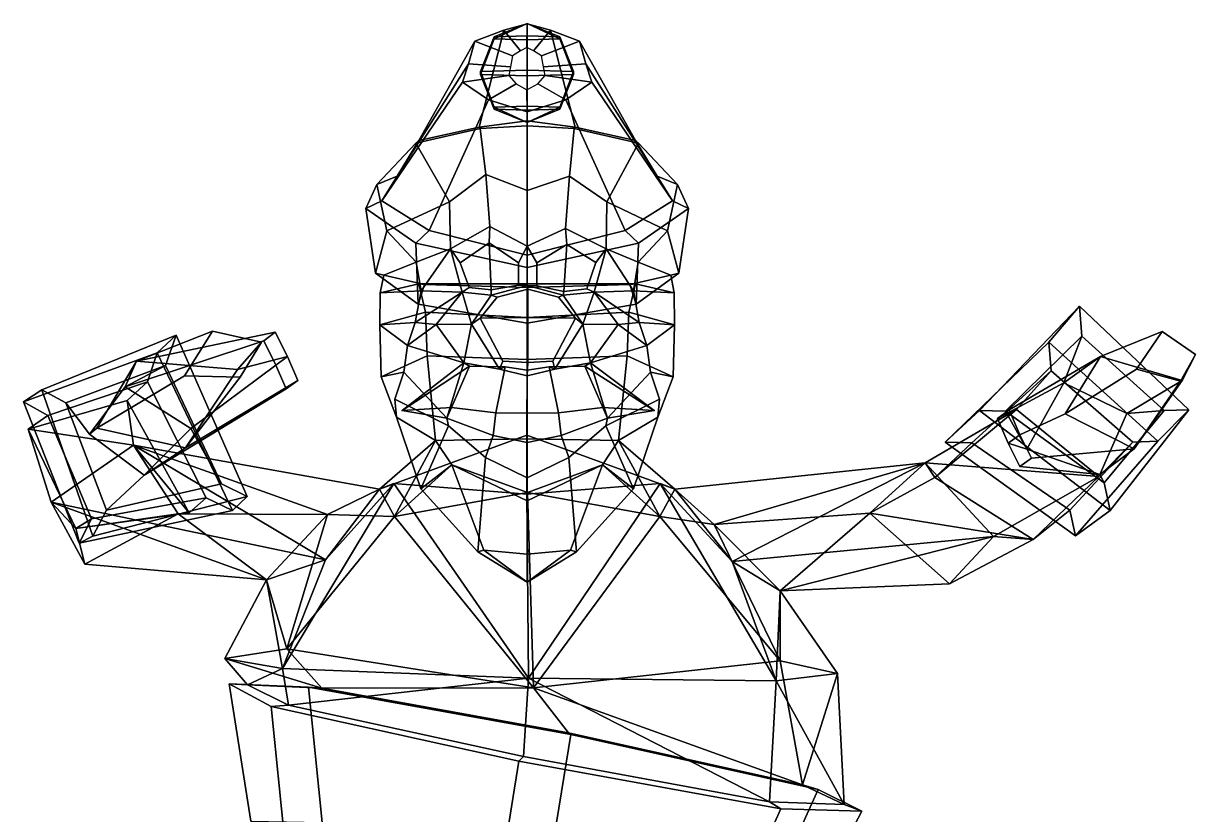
# Model space of a CAD drawing. Extents: x -209 to 274, y -153 to 364.
# Drawn here: x -209.3 to 274.3, y 37.7 to 364.2 of the extents above; entities that cross this region are included whole.
import ezdxf

# ---------------------------------------------------------------- set-up
doc = ezdxf.new("R2010")
doc.units = 0

msp = doc.modelspace()

# ---------------------------------------------------------------- linework, layer by layer
for p in [(-53.080547, 204.361359, 96.495125), (50.926022, 204.361359, 96.495125)]:
    msp.add_point(p)
for points in [[(-1.480983, 324.028534, 91.236755), (-1.508978, 364.054626, 31.565107), (-11.135486, 361.408691, 29.512691), (-21.269245, 321.433197, 84.269371)], [(-1.550823, 359.025208, -24.222599), (-1.550819, 364.18158, -39.463676), (-15.159712, 358.6073, -31.675127)], [(-15.159712, 358.6073, -31.675127), (-1.550819, 364.18158, -39.463676), (-15.159708, 357.771454, -46.580177)], [(-1.550819, 364.18158, -39.463676), (-1.550816, 357.353516, -54.032757), (-15.159708, 357.771454, -46.580177)], [(-1.560808, 354.180878, -29.693254), (-4.25623, 352.919006, -29.629309), (-11.135486, 361.408691, 29.512691), (-1.508978, 364.054626, 31.565107)], [(-1.560808, 354.180878, -29.693254), (-1.508978, 364.054626, 31.565107), (8.117529, 361.40863, 29.512695), (1.134614, 352.919006, -29.629307)], [(-1.550823, 359.025208, -24.222599), (12.058102, 358.6073, -31.675121), (-1.550819, 364.18158, -39.463676)], [(-1.550819, 364.18158, -39.463676), (12.058105, 357.771454, -46.58017), (-1.550816, 357.353516, -54.032757)], [(12.058102, 358.6073, -31.675121), (12.058105, 357.771454, -46.58017), (-1.550819, 364.18158, -39.463676)], [(-1.480983, 324.028534, 91.236755), (18.307278, 321.433197, 84.269371), (8.117529, 361.40863, 29.512695), (-1.508978, 364.054626, 31.565107)], [(-46.129551, 315.919891, 72.529755), (-21.269245, 321.433197, 84.269371), (-11.135486, 361.408691, 29.512691), (-23.065844, 356.874786, 25.995867)], [(-4.25623, 352.919006, -29.629309), (-7.596731, 350.756775, -29.519733), (-23.065844, 356.874786, 25.995867), (-11.135486, 361.408691, 29.512691)], [(-1.550824, 344.904968, -17.23749), (-1.550823, 359.025208, -24.222599), (-15.159712, 358.6073, -31.675127), (-20.796721, 344.313934, -27.776936)], [(-20.796721, 344.313934, -27.776936), (-15.159712, 358.6073, -31.675127), (-15.159708, 357.771454, -46.580177), (-20.796715, 343.131866, -48.855938)], [(-1.550824, 344.904968, -17.23749), (17.695072, 344.313934, -27.776924), (12.058102, 358.6073, -31.675121), (-1.550823, 359.025208, -24.222599)], [(1.134614, 352.919006, -29.629307), (8.117529, 361.40863, 29.512695), (20.047888, 356.874786, 25.995871), (4.475114, 350.756775, -29.51973)], [(43.167591, 315.919861, 72.529755), (20.047888, 356.874786, 25.995871), (8.117529, 361.40863, 29.512695), (18.307278, 321.433197, 84.269371)], [(17.695072, 344.313934, -27.776924), (17.695078, 343.131866, -48.855927), (12.058105, 357.771454, -46.58017), (12.058102, 358.6073, -31.675121)], [(-55.170082, 301.1203, 48.463665), (-46.129551, 315.919891, 72.529755), (-23.065844, 356.874786, 25.995867), (-25.744473, 347.536499, 18.752388)], [(-7.596731, 350.756775, -29.519733), (-8.346747, 346.303314, -29.294018), (-25.744473, 347.536499, 18.752388), (-23.065844, 356.874786, 25.995867)], [(-15.159708, 357.771454, -46.580177), (-1.550816, 357.353516, -54.032757), (-1.550815, 342.540833, -59.395405), (-20.796715, 343.131866, -48.855938)], [(12.058105, 357.771454, -46.58017), (17.695078, 343.131866, -48.855927), (-1.550815, 342.540833, -59.395405), (-1.550816, 357.353516, -54.032757)], [(4.475114, 350.756775, -29.51973), (20.047888, 356.874786, 25.995871), (22.726511, 347.536499, 18.752394), (5.225128, 346.303314, -29.294014)], [(52.208122, 301.12027, 48.463665), (22.726511, 347.536499, 18.752394), (20.047888, 356.874786, 25.995871), (43.167591, 315.919861, 72.529755)], [(-61.440025, 290.915314, 27.621826), (-55.170082, 301.1203, 48.463665), (-25.744473, 347.536499, 18.752388), (-28.196831, 340.003815, 12.90949)], [(-8.346747, 346.303314, -29.294018), (-9.033408, 342.710968, -29.111944), (-28.196831, 340.003815, 12.90949), (-25.744473, 347.536499, 18.752388)], [(-1.550824, 344.904968, -17.23749), (-20.796721, 344.313934, -27.776936), (-15.159712, 329.674347, -30.052633), (-1.550823, 330.092285, -22.600105)], [(-20.796721, 344.313934, -27.776936), (-20.796715, 343.131866, -48.855938), (-15.159709, 328.838531, -44.95768), (-15.159712, 329.674347, -30.052633)], [(-1.550824, 344.904968, -17.23749), (-1.550823, 330.092285, -22.600105), (12.0581, 329.674347, -30.052626), (17.695072, 344.313934, -27.776924)], [(5.225128, 346.303314, -29.294014), (22.726511, 347.536499, 18.752394), (25.178873, 340.003815, 12.909496), (5.911789, 342.710968, -29.11194)], [(17.695072, 344.313934, -27.776924), (12.0581, 329.674347, -30.052626), (12.058103, 328.838501, -44.957676), (17.695078, 343.131866, -48.855927)], [(58.478058, 290.915314, 27.621828), (25.178873, 340.003815, 12.909496), (22.726511, 347.536499, 18.752394), (52.208122, 301.12027, 48.463665)], [(-41.852112, 278.763458, 9.750243), (-61.440025, 290.915314, 27.621826), (-28.196831, 340.003815, 12.90949), (-17.47917, 332.640442, 7.197935)], [(-9.033408, 342.710968, -29.111944), (-6.032464, 339.199371, -28.933941), (-17.47917, 332.640442, 7.197935), (-28.196831, 340.003815, 12.90949)], [(-15.159709, 328.838531, -44.95768), (-20.796715, 343.131866, -48.855938), (-1.550815, 342.540833, -59.395405), (-1.550816, 328.420593, -52.410263)], [(-6.032464, 339.199371, -28.933941), (-1.560812, 336.833618, -28.814051), (-1.508983, 327.67981, 3.350095), (-17.47917, 332.640442, 7.197935)], [(2.910841, 339.199371, -28.933939), (14.461205, 332.640442, 7.197938), (-1.508983, 327.67981, 3.350095), (-1.560812, 336.833618, -28.814051)], [(12.058103, 328.838501, -44.957676), (-1.550816, 328.420593, -52.410263), (-1.550815, 342.540833, -59.395405), (17.695078, 343.131866, -48.855927)], [(5.911789, 342.710968, -29.11194), (25.178873, 340.003815, 12.909496), (14.461205, 332.640442, 7.197938), (2.910841, 339.199371, -28.933939)], [(38.890137, 278.763458, 9.750244), (14.461205, 332.640442, 7.197938), (25.178873, 340.003815, 12.909496), (58.478058, 290.915314, 27.621828)], [(-1.480985, 268.595825, -6.900946), (-41.852112, 278.763458, 9.750243), (-17.47917, 332.640442, 7.197935), (-1.508983, 327.67981, 3.350095)], [(-1.550823, 330.092285, -22.600105), (-15.159712, 329.674347, -30.052633), (-1.550829, 323.264221, -37.169125)], [(-15.159712, 329.674347, -30.052633), (-15.159709, 328.838531, -44.95768), (-1.550829, 323.264221, -37.169125)], [(-1.550823, 330.092285, -22.600105), (-1.550829, 323.264221, -37.169125), (12.0581, 329.674347, -30.052626)], [(12.0581, 329.674347, -30.052626), (-1.550829, 323.264221, -37.169125), (12.058103, 328.838501, -44.957676)], [(-1.480985, 268.595825, -6.900946), (-1.508983, 327.67981, 3.350095), (14.461205, 332.640442, 7.197938), (38.890137, 278.763458, 9.750244)], [(-1.480983, 321.95575, 95.680748), (-1.480983, 324.028534, 91.236755), (-21.269245, 321.433197, 84.269371), (-20.880581, 320.790527, 89.630844)], [(-1.550829, 323.264221, -37.169125), (-15.159709, 328.838531, -44.95768), (-1.550816, 328.420593, -52.410263)], [(-1.550829, 323.264221, -37.169125), (-1.550816, 328.420593, -52.410263), (12.058103, 328.838501, -44.957676)], [(-1.480983, 321.95575, 95.680748), (17.918613, 320.790527, 89.630844), (18.307278, 321.433197, 84.269371), (-1.480983, 324.028534, 91.236755)], [(-20.880581, 320.790527, 89.630844), (-21.269245, 321.433197, 84.269371), (-46.129551, 315.919891, 72.529755), (-47.371902, 314.785736, 77.74115)], [(-18.523756, 301.832581, 100.167076), (-20.880581, 320.790527, 89.630844), (-47.371902, 314.785736, 77.74115), (-33.464493, 290.57312, 92.120445)], [(-1.480985, 295.202393, 106.743889), (-1.480983, 321.95575, 95.680748), (-20.880581, 320.790527, 89.630844), (-18.523756, 301.832581, 100.167076)], [(-1.480985, 295.202393, 106.743889), (15.965511, 301.088654, 100.480972), (17.918613, 320.790527, 89.630844), (-1.480983, 321.95575, 95.680748)], [(15.965511, 301.088654, 100.480972), (31.374563, 290.57312, 92.120453), (44.409943, 314.785706, 77.74115), (17.918613, 320.790527, 89.630844)], [(17.918613, 320.790527, 89.630844), (44.409943, 314.785706, 77.74115), (43.167591, 315.919861, 72.529755), (18.307278, 321.433197, 84.269371)], [(-47.371902, 314.785736, 77.74115), (-46.129551, 315.919891, 72.529755), (-55.170082, 301.1203, 48.463665), (-63.468761, 297.692627, 51.050709)], [(-33.464493, 290.57312, 92.120445), (-47.371902, 314.785736, 77.74115), (-63.468761, 297.692627, 51.050709), (-59.4217, 278.621124, 76.473877)], [(31.374563, 290.57312, 92.120453), (56.459736, 278.621094, 76.473877), (60.506798, 297.692627, 51.050709), (44.409943, 314.785706, 77.74115)], [(44.409943, 314.785706, 77.74115), (60.506798, 297.692627, 51.050709), (52.208122, 301.12027, 48.463665), (43.167591, 315.919861, 72.529755)], [(-63.468761, 297.692627, 51.050709), (-55.170082, 301.1203, 48.463665), (-61.440025, 290.915314, 27.621826), (-67.994453, 287.858368, 27.112005)], [(-18.523756, 301.832581, 100.167076), (-33.464493, 290.57312, 92.120445), (-33.171783, 271.173981, 94.325401), (-16.955067, 280.313232, 105.605255)], [(-1.480985, 295.202393, 106.743889), (-18.523756, 301.832581, 100.167076), (-16.955067, 280.313232, 105.605255), (-1.480986, 272.267914, 108.228951)], [(-1.480985, 295.202393, 106.743889), (-1.480986, 272.267914, 108.228951), (14.396816, 279.518463, 105.66803), (15.965511, 301.088654, 100.480972)], [(15.965511, 301.088654, 100.480972), (14.396816, 279.518463, 105.66803), (31.081848, 271.173981, 94.325401), (31.374563, 290.57312, 92.120453)], [(60.506798, 297.692627, 51.050709), (65.032486, 287.858337, 27.112007), (58.478058, 290.915314, 27.621828), (52.208122, 301.12027, 48.463665)], [(-59.4217, 278.621124, 76.473877), (-63.468761, 297.692627, 51.050709), (-67.994453, 287.858368, 27.112005), (-63.995117, 261.042145, 42.949715)], [(56.459736, 278.621094, 76.473877), (61.03315, 261.042145, 42.949718), (65.032486, 287.858337, 27.112007), (60.506798, 297.692627, 51.050709)], [(-67.994453, 287.858368, 27.112005), (-61.440025, 290.915314, 27.621826), (-41.852112, 278.763458, 9.750243), (-47.380829, 273.473145, 7.848574)], [(-47.256161, 265.652618, 78.194908), (-33.171783, 271.173981, 94.325401), (-33.464493, 290.57312, 92.120445), (-59.4217, 278.621124, 76.473877)], [(44.294189, 265.652618, 78.194916), (56.459736, 278.621094, 76.473877), (31.374563, 290.57312, 92.120453), (31.081848, 271.173981, 94.325401)], [(65.032486, 287.858337, 27.112007), (44.418858, 273.473145, 7.848576), (38.890137, 278.763458, 9.750244), (58.478058, 290.915314, 27.621828)], [(-63.995117, 261.042145, 42.949715), (-67.994453, 287.858368, 27.112005), (-47.380829, 273.473145, 7.848574), (-46.4855, 248.3526, 19.919237)], [(61.03315, 261.042145, 42.949718), (43.523533, 248.3526, 19.919237), (44.418858, 273.473145, 7.848576), (65.032486, 287.858337, 27.112007)], [(-59.4217, 278.621124, 76.473877), (-63.995117, 261.042145, 42.949715), (-60.689575, 260.29483, 41.984482), (-47.256161, 265.652618, 78.194908)], [(-47.380829, 273.473145, 7.848574), (-41.852112, 278.763458, 9.750243), (-1.480985, 268.595825, -6.900946), (-1.480985, 263.494965, -9.689283)], [(-17.213915, 273.693878, 104.469688), (-16.955067, 280.313232, 105.605255), (-33.171783, 271.173981, 94.325401), (-29.151047, 265.325165, 94.654114)], [(-17.213915, 273.693878, 104.469688), (-5.066041, 265.321991, 106.095718), (-1.480986, 272.267914, 108.228951), (-16.955067, 280.313232, 105.605255)], [(14.903687, 272.998749, 104.268639), (14.396816, 279.518463, 105.66803), (-1.480986, 272.267914, 108.228951), (2.557207, 265.441254, 106.276031)], [(44.418858, 273.473145, 7.848576), (-1.480985, 263.494965, -9.689283), (-1.480985, 268.595825, -6.900946), (38.890137, 278.763458, 9.750244)], [(14.903687, 272.998749, 104.268639), (26.823032, 265.444672, 92.15062), (31.081848, 271.173981, 94.325401), (14.396816, 279.518463, 105.66803)], [(56.459736, 278.621094, 76.473877), (44.294189, 265.652618, 78.194916), (57.727612, 260.29483, 41.984482), (61.03315, 261.042145, 42.949718)], [(-46.4855, 248.3526, 19.919237), (-47.380829, 273.473145, 7.848574), (-1.480985, 263.494965, -9.689283), (-1.480987, 240.404053, 1.817285)], [(-45.283409, 253.855225, 78.655991), (-33.171783, 271.173981, 94.325401), (-47.256161, 265.652618, 78.194908)], [(-28.241516, 253.294617, 98.549278), (-33.171783, 271.173981, 94.325401), (-45.283409, 253.855225, 78.655991)], [(-25.404045, 255.135315, 97.547935), (-29.151047, 265.325165, 94.654114), (-33.171783, 271.173981, 94.325401), (-28.241516, 253.294617, 98.549278)], [(-16.314558, 254.200775, 102.64016), (-17.213915, 273.693878, 104.469688), (-29.151047, 265.325165, 94.654114), (-25.404045, 255.135315, 97.547935)], [(-5.066041, 265.321991, 106.095718), (-17.213915, 273.693878, 104.469688), (-16.314558, 254.200775, 102.64016), (-5.066041, 256.204712, 106.939919)], [(-5.066041, 256.204712, 106.939919), (-1.480986, 255.957306, 110.144325), (-1.480986, 272.267914, 108.228951), (-5.066041, 265.321991, 106.095718)], [(43.523533, 248.3526, 19.919237), (-1.480987, 240.404053, 1.817285), (-1.480985, 263.494965, -9.689283), (44.418858, 273.473145, 7.848576)], [(2.557207, 255.936646, 107.318275), (2.557207, 265.441254, 106.276031), (-1.480986, 272.267914, 108.228951), (-1.480986, 255.957306, 110.144325)], [(2.557207, 265.441254, 106.276031), (2.557207, 255.936646, 107.318275), (13.586674, 253.588379, 102.009949), (14.903687, 272.998749, 104.268639)], [(13.586674, 253.588379, 102.009949), (23.148998, 254.584412, 95.723228), (26.823032, 265.444672, 92.15062), (14.903687, 272.998749, 104.268639)], [(23.148998, 254.584412, 95.723228), (26.151583, 253.294617, 98.549278), (31.081848, 271.173981, 94.325401), (26.823032, 265.444672, 92.15062)], [(26.151583, 253.294617, 98.549278), (42.321434, 253.855225, 78.655991), (31.081848, 271.173981, 94.325401)], [(42.321434, 253.855225, 78.655991), (44.294189, 265.652618, 78.194916), (31.081848, 271.173981, 94.325401)], [(-47.256161, 265.652618, 78.194908), (-60.689575, 260.29483, 41.984482), (-62.193985, 253.039124, 42.462151), (-45.283409, 253.855225, 78.655991)], [(44.294189, 265.652618, 78.194916), (42.321434, 253.855225, 78.655991), (59.232014, 253.039124, 42.462151), (57.727612, 260.29483, 41.984482)], [(-63.995117, 261.042145, 42.949715), (-46.4855, 248.3526, 19.919237), (-43.899372, 256.436768, 16.176975), (-60.689575, 260.29483, 41.984482)], [(-62.215767, 239.845154, 44.641083), (-62.193985, 253.039124, 42.462151), (-46.211735, 256.718475, 12.67251), (-43.466957, 245.021423, 11.188781)], [(-62.193985, 253.039124, 42.462151), (-60.689575, 260.29483, 41.984482), (-43.899372, 256.436768, 16.176975), (-46.211735, 256.718475, 12.67251)], [(-46.4855, 248.3526, 19.919237), (-1.480987, 240.404053, 1.817285), (-1.480986, 255.17337, -0.729766), (-43.899372, 256.436768, 16.176975)], [(-46.211735, 256.718475, 12.67251), (-43.899372, 256.436768, 16.176975), (-1.480986, 255.17337, -0.729766), (-1.480986, 256.644318, -2.405132)], [(-43.466957, 245.021423, 11.188781), (-46.211735, 256.718475, 12.67251), (-1.480986, 256.644318, -2.405132), (-1.480986, 242.768127, -0.945824)], [(43.523533, 248.3526, 19.919237), (40.937405, 256.436768, 16.176975), (-1.480986, 255.17337, -0.729766), (-1.480987, 240.404053, 1.817285)], [(43.24976, 256.718506, 12.67251), (-1.480986, 256.644318, -2.405132), (-1.480986, 255.17337, -0.729766), (40.937405, 256.436768, 16.176975)], [(40.504986, 245.021423, 11.188781), (-1.480986, 242.768127, -0.945824), (-1.480986, 256.644318, -2.405132), (43.24976, 256.718506, 12.67251)], [(59.253799, 239.845154, 44.641083), (40.504986, 245.021423, 11.188781), (43.24976, 256.718506, 12.67251), (59.232014, 253.039124, 42.462151)], [(61.03315, 261.042145, 42.949718), (57.727612, 260.29483, 41.984482), (40.937405, 256.436768, 16.176975), (43.523533, 248.3526, 19.919237)], [(59.232014, 253.039124, 42.462151), (43.24976, 256.718506, 12.67251), (40.937405, 256.436768, 16.176975), (57.727612, 260.29483, 41.984482)], [(-45.283409, 253.855225, 78.655991), (-62.193985, 253.039124, 42.462151), (-62.215767, 239.845154, 44.641083), (-47.725178, 240.756104, 78.504814)], [(-47.725178, 240.756104, 78.504814), (-28.241516, 253.294617, 98.549278), (-45.283409, 253.855225, 78.655991)], [(-39.071201, 239.939331, 101.72583), (-28.241516, 253.294617, 98.549278), (-47.725178, 240.756104, 78.504814)], [(-39.071201, 239.939331, 101.72583), (-24.439442, 240.092712, 104.760262), (-28.241516, 253.294617, 98.549278)], [(-16.314558, 254.200775, 102.64016), (-25.404045, 255.135315, 97.547935), (-28.241516, 253.294617, 98.549278), (-16.281666, 252.013733, 104.835991)], [(-24.439442, 240.092712, 104.760262), (-16.281666, 252.013733, 104.835991), (-28.241516, 253.294617, 98.549278)], [(-20.921806, 242.572357, 122.216965), (-13.845478, 251.136719, 121.01963), (-16.281666, 252.013733, 104.835991), (-24.439442, 240.092712, 104.760262)], [(-1.222603, 242.754028, 128.666168), (-1.222603, 254.570953, 124.536148), (-13.845478, 251.136719, 121.01963), (-20.921806, 242.572357, 122.216965)], [(-16.314558, 254.200775, 102.64016), (-16.281666, 252.013733, 104.835991), (-1.480986, 255.957306, 110.144325), (-5.066041, 256.204712, 106.939919)], [(-1.222603, 254.570953, 124.536148), (-1.480986, 255.957306, 110.144325), (-16.281666, 252.013733, 104.835991), (-13.845478, 251.136719, 121.01963)], [(-1.222603, 254.570953, 124.536148), (11.400269, 251.136719, 121.01963), (13.319693, 252.013733, 104.835991), (-1.480986, 255.957306, 110.144325)], [(13.586674, 253.588379, 102.009949), (2.557207, 255.936646, 107.318275), (-1.480986, 255.957306, 110.144325), (13.319693, 252.013733, 104.835991)], [(-1.222603, 242.754028, 128.666168), (18.476597, 242.572357, 122.216965), (11.400269, 251.136719, 121.01963), (-1.222603, 254.570953, 124.536148)], [(18.476597, 242.572357, 122.216965), (21.47747, 240.092712, 104.760262), (13.319693, 252.013733, 104.835991), (11.400269, 251.136719, 121.01963)], [(13.586674, 253.588379, 102.009949), (13.319693, 252.013733, 104.835991), (26.151583, 253.294617, 98.549278), (23.148998, 254.584412, 95.723228)], [(21.47747, 240.092712, 104.760262), (26.151583, 253.294617, 98.549278), (13.319693, 252.013733, 104.835991)], [(36.10923, 239.939331, 101.72583), (26.151583, 253.294617, 98.549278), (21.47747, 240.092712, 104.760262)], [(44.76321, 240.756104, 78.504814), (42.321434, 253.855225, 78.655991), (26.151583, 253.294617, 98.549278)], [(36.10923, 239.939331, 101.72583), (44.76321, 240.756104, 78.504814), (26.151583, 253.294617, 98.549278)], [(42.321434, 253.855225, 78.655991), (44.76321, 240.756104, 78.504814), (59.253799, 239.845154, 44.641083), (59.232014, 253.039124, 42.462151)], [(170.988953, 191.363647, 113.972092), (185.155518, 204.397858, 140.929077), (226.385193, 247.54541, 98.930054), (213.770584, 232.668396, 73.064835)], [(185.155518, 204.397858, 140.929077), (195.916458, 204.174164, 135.766418), (227.395081, 235.13501, 104.430435), (226.385193, 247.54541, 98.930054)], [(271.477966, 204.757751, 98.474503), (258.721771, 191.729431, 70.823868), (213.770584, 232.668396, 73.064835), (226.385193, 247.54541, 98.930054)], [(271.477966, 204.757751, 98.474503), (226.385193, 247.54541, 98.930054), (227.395081, 235.13501, 104.430435), (261.312256, 204.446808, 103.603859)], [(-61.779411, 218.290894, 46.003769), (-62.215767, 239.845154, 44.641083), (-43.466957, 245.021423, 11.188781), (-42.67424, 227.033752, 14.099627)], [(-42.67424, 227.033752, 14.099627), (-43.466957, 245.021423, 11.188781), (-1.480986, 242.768127, -0.945824), (-1.480986, 225.408051, 3.485335)], [(-11.497478, 224.824371, 117.381271), (-20.921806, 242.572357, 122.216965), (-24.439442, 240.092712, 104.760262), (-12.947447, 221.505615, 104.511536)], [(-1.222603, 224.302917, 122.611298), (-1.222603, 242.754028, 128.666168), (-20.921806, 242.572357, 122.216965), (-11.497478, 224.824371, 117.381271)], [(39.712269, 227.033752, 14.099627), (-1.480986, 225.408051, 3.485335), (-1.480986, 242.768127, -0.945824), (40.504986, 245.021423, 11.188781)], [(-1.222603, 224.302917, 122.611298), (9.052271, 224.824371, 117.381271), (18.476597, 242.572357, 122.216965), (-1.222603, 242.754028, 128.666168)], [(9.052271, 224.824371, 117.381271), (9.985475, 221.505615, 104.511536), (21.47747, 240.092712, 104.760262), (18.476597, 242.572357, 122.216965)], [(58.817448, 218.290894, 46.003769), (39.712269, 227.033752, 14.099627), (40.504986, 245.021423, 11.188781), (59.253799, 239.845154, 44.641083)], [(-142.84259, 218.718445, 201.183075), (-131.350967, 237.236511, 201.943954), (-162.634659, 224.848114, 141.622726), (-178.993774, 197.100281, 158.412659)], [(-111.137741, 232.674164, 196.207932), (-120.961037, 221.327332, 143.522812), (-162.634659, 224.848114, 141.622726), (-131.350967, 237.236511, 201.943954)], [(-119.879372, 218.214722, 205.625641), (-111.137741, 232.674164, 196.207932), (-131.350967, 237.236511, 201.943954), (-142.84259, 218.718445, 201.183075)], [(-47.725178, 240.756104, 78.504814), (-62.215767, 239.845154, 44.641083), (-50.791252, 231.232727, 77.948036)], [(-52.396996, 220.302795, 78.12674), (-50.791252, 231.232727, 77.948036), (-62.215767, 239.845154, 44.641083), (-61.779411, 218.290894, 46.003769)], [(-50.791252, 231.232727, 77.948036), (-39.071201, 239.939331, 101.72583), (-47.725178, 240.756104, 78.504814)], [(-27.574581, 224.126007, 98.608398), (-39.071201, 239.939331, 101.72583), (-50.791252, 231.232727, 77.948036)], [(-27.574581, 224.126007, 98.608398), (-24.439442, 240.092712, 104.760262), (-39.071201, 239.939331, 101.72583)], [(-12.947447, 221.505615, 104.511536), (-24.439442, 240.092712, 104.760262), (-27.574581, 224.126007, 98.608398)], [(9.985475, 221.505615, 104.511536), (24.61261, 224.126007, 98.608398), (21.47747, 240.092712, 104.760262)], [(24.61261, 224.126007, 98.608398), (36.10923, 239.939331, 101.72583), (21.47747, 240.092712, 104.760262)], [(24.61261, 224.126007, 98.608398), (47.829285, 231.232727, 77.948036), (36.10923, 239.939331, 101.72583)], [(47.829285, 231.232727, 77.948036), (44.76321, 240.756104, 78.504814), (36.10923, 239.939331, 101.72583)], [(44.76321, 240.756104, 78.504814), (47.829285, 231.232727, 77.948036), (59.253799, 239.845154, 44.641083)], [(49.435028, 220.302795, 78.12674), (58.817448, 218.290894, 46.003769), (59.253799, 239.845154, 44.641083), (47.829285, 231.232727, 77.948036)], [(249.931885, 221.451904, 207.385345), (260.52829, 237.000122, 196.980499), (235.094131, 226.697479, 133.594772), (220.513992, 203.118164, 164.965683)], [(274.287811, 227.485901, 182.990845), (268.748108, 216.782959, 124.183327), (235.094131, 226.697479, 133.594772), (260.52829, 237.000122, 196.980499)], [(268.06134, 216.573944, 202.725586), (274.287811, 227.485901, 182.990845), (260.52829, 237.000122, 196.980499), (249.931885, 221.451904, 207.385345)], [(-201.788651, 213.02124, 125.171608), (-146.330399, 235.48938, 108.321869), (-154.096542, 228.179626, 77.732361), (-209.315201, 207.941589, 93.319382)], [(-201.788651, 213.02124, 125.171608), (-191.873001, 207.548584, 123.955742), (-150.659393, 222.967468, 111.444847), (-146.330399, 235.48938, 108.321869)], [(-105.392235, 236.691956, 131.950348), (-110.143822, 233.215271, 120.426582), (-167.35675, 214.232117, 108.416901), (-162.634659, 224.848114, 141.622726)], [(-105.211098, 223.160156, 122.359604), (-140.282364, 196.951996, 103.408875), (-167.35675, 214.232117, 108.416901), (-110.143822, 233.215271, 120.426582)], [(-100.347565, 226.679352, 133.844879), (-105.392235, 236.691956, 131.950348), (-162.634659, 224.848114, 141.622726), (-120.961037, 221.327332, 143.522812)], [(-123.117302, 163.145142, 82.26683), (-154.096542, 228.179626, 77.732361), (-146.330399, 235.48938, 108.321869), (-116.976463, 168.944916, 114.29673)], [(-116.976463, 168.944916, 114.29673), (-146.330399, 235.48938, 108.321869), (-150.659393, 222.967468, 111.444847), (-127.62133, 174.15744, 115.717201)], [(-119.879372, 218.214722, 205.625641), (-142.460251, 188.98822, 147.361694), (-120.961037, 221.327332, 143.522812), (-111.137741, 232.674164, 196.207932)], [(-100.347565, 226.679352, 133.844879), (-105.211098, 223.160156, 122.359604), (-110.143822, 233.215271, 120.426582), (-105.392235, 236.691956, 131.950348)], [(170.988953, 191.363647, 113.972092), (213.770584, 232.668396, 73.064835), (214.661728, 220.823059, 78.350395), (181.945984, 191.099365, 108.733017)], [(204.678665, 188.44043, 122.141502), (219.926086, 215.799744, 105.985062), (227.395081, 235.13501, 104.430435), (195.916458, 204.174164, 135.766418)], [(258.721771, 191.729431, 70.823868), (248.410233, 191.376465, 76.044968), (214.661728, 220.823059, 78.350395), (213.770584, 232.668396, 73.064835)], [(245.922104, 203.146729, 100.53447), (261.312256, 204.446808, 103.603859), (227.395081, 235.13501, 104.430435), (219.926086, 215.799744, 105.985062)], [(-209.315201, 207.941589, 93.319382), (-154.096542, 228.179626, 77.732361), (-158.15686, 216.19101, 80.703888), (-199.26738, 202.350983, 92.095161)], [(-123.117302, 163.145142, 82.26683), (-133.965942, 168.414307, 83.722015), (-158.15686, 216.19101, 80.703888), (-154.096542, 228.179626, 77.732361)], [(-52.396996, 220.302795, 78.12674), (-34.68259, 201.300049, 104.917747), (-27.574581, 224.126007, 98.608398), (-50.791252, 231.232727, 77.948036)], [(49.435028, 220.302795, 78.12674), (47.829285, 231.232727, 77.948036), (24.61261, 224.126007, 98.608398), (31.720617, 201.300049, 104.917747)], [(268.06134, 216.573944, 202.725586), (249.016891, 188.608429, 142.608917), (268.748108, 216.782959, 124.183327), (274.287811, 227.485901, 182.990845)], [(-182.127518, 194.605164, 119.653488), (-167.35675, 214.232117, 108.416901), (-150.659393, 222.967468, 111.444847), (-191.873001, 207.548584, 123.955742)], [(-178.993774, 197.100281, 158.412659), (-162.634659, 224.848114, 141.622726), (-167.35675, 214.232117, 108.416901), (-182.127518, 194.605164, 119.653488)], [(-140.282364, 196.951996, 103.408875), (-127.62133, 174.15744, 115.717201), (-150.659393, 222.967468, 111.444847), (-167.35675, 214.232117, 108.416901)], [(-100.87616, 213.304688, 124.506996), (-159.514526, 177.751343, 116.325623), (-140.282364, 196.951996, 103.408875), (-105.211098, 223.160156, 122.359604)], [(-96.100349, 216.795502, 136.061005), (-100.347565, 226.679352, 133.844879), (-120.961037, 221.327332, 143.522812), (-142.460251, 188.98822, 147.361694)], [(-96.100349, 216.795502, 136.061005), (-100.87616, 213.304688, 124.506996), (-105.211098, 223.160156, 122.359604), (-100.347565, 226.679352, 133.844879)], [(-55.450871, 201.67926, 50.112881), (-61.779411, 218.290894, 46.003769), (-42.67424, 227.033752, 14.099627), (-39.309376, 192.031281, 31.855993)], [(-25.208391, 222.705383, 112.608627), (-27.574581, 224.126007, 98.608398), (-53.080547, 204.361359, 96.495125)], [(-53.080547, 204.361359, 96.495125), (-27.574581, 224.126007, 98.608398), (-34.68259, 201.300049, 104.917747)], [(-32.685593, 205.656647, 115.00264), (-25.208391, 222.705383, 112.608627), (-53.080547, 204.361359, 96.495125)], [(-39.309376, 192.031281, 31.855993), (-42.67424, 227.033752, 14.099627), (-1.480986, 225.408051, 3.485335), (-1.638626, 192.683167, 8.88728)], [(-10.511021, 222.443115, 112.725739), (-25.208391, 222.705383, 112.608627), (-32.685593, 205.656647, 115.00264), (-14.471973, 203.465332, 123.670204)], [(-25.208391, 222.705383, 112.608627), (-10.511021, 222.443115, 112.725739), (-12.947447, 221.505615, 104.511536), (-27.574581, 224.126007, 98.608398)], [(-1.222603, 224.302917, 122.611298), (-11.497478, 224.824371, 117.381271), (-12.947447, 221.505615, 104.511536), (-1.480986, 218.718262, 110.43103)], [(36.174686, 192.031281, 31.855993), (-1.638626, 192.683167, 8.88728), (-1.480986, 225.408051, 3.485335), (39.712269, 227.033752, 14.099627)], [(-1.222603, 224.302917, 122.611298), (-1.480986, 218.718262, 110.43103), (9.985475, 221.505615, 104.511536), (9.052271, 224.824371, 117.381271)], [(22.24642, 222.705383, 112.608627), (24.61261, 224.126007, 98.608398), (9.985475, 221.505615, 104.511536), (7.54905, 222.443115, 112.725739)], [(7.54905, 222.443115, 112.725739), (11.51, 203.465332, 123.670204), (29.723621, 205.656647, 115.00264), (22.24642, 222.705383, 112.608627)], [(22.24642, 222.705383, 112.608627), (50.926022, 204.361359, 96.495125), (24.61261, 224.126007, 98.608398)], [(29.723621, 205.656647, 115.00264), (50.926022, 204.361359, 96.495125), (22.24642, 222.705383, 112.608627)], [(50.926022, 204.361359, 96.495125), (31.720617, 201.300049, 104.917747), (24.61261, 224.126007, 98.608398)], [(52.488899, 201.67926, 50.112881), (36.174686, 192.031281, 31.855993), (39.712269, 227.033752, 14.099627), (58.817448, 218.290894, 46.003769)], [(197.398422, 204.688965, 173.659546), (235.094131, 226.697479, 133.594772), (219.926086, 215.799744, 105.985062), (192.581329, 201.188934, 162.170105)], [(201.755417, 194.431213, 175.914368), (220.513992, 203.118164, 164.965683), (235.094131, 226.697479, 133.594772), (197.398422, 204.688965, 173.659546)], [(268.748108, 216.782959, 124.183327), (245.922104, 203.146729, 100.53447), (219.926086, 215.799744, 105.985062), (235.094131, 226.697479, 133.594772)], [(-119.879372, 218.214722, 205.625641), (-142.84259, 218.718445, 201.183075), (-178.993774, 197.100281, 158.412659), (-142.460251, 188.98822, 147.361694)], [(-55.450871, 201.67926, 50.112881), (-56.12022, 209.044739, 81.29702), (-52.396996, 220.302795, 78.12674), (-61.779411, 218.290894, 46.003769)], [(-52.396996, 220.302795, 78.12674), (-56.12022, 209.044739, 81.29702), (-33.99942, 198.078308, 95.906563), (-34.68259, 201.300049, 104.917747)], [(-14.471973, 203.465332, 123.670204), (-1.480986, 203.261841, 124.353912), (-1.480986, 221.029053, 115.474304), (-10.511021, 222.443115, 112.725739)], [(-1.480986, 221.029053, 115.474304), (-1.480986, 218.718262, 110.43103), (-12.947447, 221.505615, 104.511536), (-10.511021, 222.443115, 112.725739)], [(11.51, 203.465332, 123.670204), (7.54905, 222.443115, 112.725739), (-1.480986, 221.029053, 115.474304), (-1.480986, 203.261841, 124.353912)], [(-1.480986, 221.029053, 115.474304), (7.54905, 222.443115, 112.725739), (9.985475, 221.505615, 104.511536), (-1.480986, 218.718262, 110.43103)], [(49.435028, 220.302795, 78.12674), (31.720617, 201.300049, 104.917747), (31.037447, 198.078308, 95.906563), (53.158257, 209.044739, 81.29702)], [(52.488899, 201.67926, 50.112881), (58.817448, 218.290894, 46.003769), (49.435028, 220.302795, 78.12674), (53.158257, 209.044739, 81.29702)], [(200.43457, 204.832031, 49.21072), (166.710007, 176.840149, 79.25087), (181.945984, 191.099365, 108.733017), (214.661728, 220.823059, 78.350395)], [(248.410233, 191.376465, 76.044968), (234.339523, 177.122101, 45.989731), (200.43457, 204.832031, 49.21072), (214.661728, 220.823059, 78.350395)], [(268.06134, 216.573944, 202.725586), (249.931885, 221.451904, 207.385345), (220.513992, 203.118164, 164.965683), (249.016891, 188.608429, 142.608917)], [(-186.383377, 149.712799, 98.429672), (-180.656357, 152.547058, 131.997864), (-201.788651, 213.02124, 125.171608), (-209.315201, 207.941589, 93.319382)], [(-199.26738, 202.350983, 92.095161), (-158.15686, 216.19101, 80.703888), (-166.533981, 208.619507, 46.356506), (-207.331589, 196.682556, 57.348545)], [(-180.656357, 152.547058, 131.997864), (-175.084183, 163.287659, 128.912857), (-191.873001, 207.548584, 123.955742), (-201.788651, 213.02124, 125.171608)], [(-166.533981, 208.619507, 46.356506), (-158.15686, 216.19101, 80.703888), (-133.965942, 168.414307, 83.722015), (-140.885284, 162.150879, 48.828598)], [(-96.100349, 216.795502, 136.061005), (-142.460251, 188.98822, 147.361694), (-159.514526, 177.751343, 116.325623), (-100.87616, 213.304688, 124.506996)], [(197.036514, 190.963562, 164.353317), (192.581329, 201.188934, 162.170105), (219.926086, 215.799744, 105.985062), (204.678665, 188.44043, 122.141502)], [(249.016891, 188.608429, 142.608917), (234.767548, 178.021423, 114.408997), (245.922104, 203.146729, 100.53447), (268.748108, 216.782959, 124.183327)], [(-207.331589, 196.682556, 57.348545), (-166.533981, 208.619507, 46.356506), (-163.870316, 190.170105, -3.595903)], [(-140.885284, 162.150879, 48.828598), (-163.870316, 190.170105, -3.595903), (-166.533981, 208.619507, 46.356506)], [(-33.99942, 198.078308, 95.906563), (-56.12022, 209.044739, 81.29702), (-55.450871, 201.67926, 50.112881), (-45.372803, 172.031799, 66.107307)], [(31.037447, 198.078308, 95.906563), (42.410831, 172.031799, 66.107307), (52.488899, 201.67926, 50.112881), (53.158257, 209.044739, 81.29702)], [(-186.383377, 149.712799, 98.429672), (-209.315201, 207.941589, 93.319382), (-199.26738, 202.350983, 92.095161), (-181.211685, 159.650085, 95.571846)], [(-159.514526, 177.751343, 116.325623), (-182.127518, 194.605164, 119.653488), (-191.873001, 207.548584, 123.955742), (-175.084183, 163.287659, 128.912857)], [(-34.68259, 201.300049, 104.917747), (-32.685593, 205.656647, 115.00264), (-53.080547, 204.361359, 96.495125)], [(-14.471973, 203.465332, 123.670204), (-32.685593, 205.656647, 115.00264), (-34.68259, 201.300049, 104.917747), (-15.4736, 194.16629, 113.76458)], [(-1.480986, 203.261841, 124.353912), (-14.471973, 203.465332, 123.670204), (-15.4736, 194.16629, 113.76458), (-1.480986, 191.199493, 119.235947)], [(-1.480986, 203.261841, 124.353912), (-1.480986, 191.199493, 119.235947), (12.511627, 194.16629, 113.76458), (11.51, 203.465332, 123.670204)], [(11.51, 203.465332, 123.670204), (12.511627, 194.16629, 113.76458), (31.720617, 201.300049, 104.917747), (29.723621, 205.656647, 115.00264)], [(31.720617, 201.300049, 104.917747), (50.926022, 204.361359, 96.495125), (29.723621, 205.656647, 115.00264)], [(166.710007, 176.840149, 79.25087), (200.43457, 204.832031, 49.21072), (162.763977, 182.846802, 18.909954)], [(234.339523, 177.122101, 45.989731), (162.763977, 182.846802, 18.909954), (200.43457, 204.832031, 49.21072)], [(224.734024, 152.666199, 106.341064), (239.088135, 163.17511, 135.516006), (185.155518, 204.397858, 140.929077), (170.988953, 191.363647, 113.972092)], [(239.088135, 163.17511, 135.516006), (236.55191, 174.625, 131.227234), (195.916458, 204.174164, 135.766418), (185.155518, 204.397858, 140.929077)], [(201.755417, 194.431213, 175.914368), (197.398422, 204.688965, 173.659546), (192.581329, 201.188934, 162.170105), (197.036514, 190.963562, 164.353317)], [(234.767548, 178.021423, 114.408997), (204.678665, 188.44043, 122.141502), (195.916458, 204.174164, 135.766418), (236.55191, 174.625, 131.227234)], [(206.627762, 184.770233, 177.802963), (249.016891, 188.608429, 142.608917), (220.513992, 203.118164, 164.965683), (201.755417, 194.431213, 175.914368)], [(224.734024, 152.666199, 106.341064), (258.721771, 191.729431, 70.823868), (271.477966, 204.757751, 98.474503), (239.088135, 163.17511, 135.516006)], [(234.767548, 178.021423, 114.408997), (236.55191, 174.625, 131.227234), (261.312256, 204.446808, 103.603859), (245.922104, 203.146729, 100.53447)], [(239.088135, 163.17511, 135.516006), (271.477966, 204.757751, 98.474503), (261.312256, 204.446808, 103.603859), (236.55191, 174.625, 131.227234)], [(-187.717804, 155.787781, 60.170712), (-181.211685, 159.650085, 95.571846), (-199.26738, 202.350983, 92.095161), (-207.331589, 196.682556, 57.348545)], [(-45.372803, 172.031799, 66.107307), (-55.450871, 201.67926, 50.112881), (-39.309376, 192.031281, 31.855993), (-32.536327, 181.968811, 60.032959)], [(-18.655895, 185.014771, 115.812431), (-15.4736, 194.16629, 113.76458), (-34.68259, 201.300049, 104.917747), (-33.99942, 198.078308, 95.906563)], [(15.69392, 185.014771, 115.812431), (31.037447, 198.078308, 95.906563), (31.720617, 201.300049, 104.917747), (12.511627, 194.16629, 113.76458)], [(42.410831, 172.031799, 66.107307), (29.651133, 181.968811, 60.032959), (36.174686, 192.031281, 31.855993), (52.488899, 201.67926, 50.112881)], [(-207.331589, 196.682556, 57.348545), (-163.870316, 190.170105, -3.595903), (-197.853271, 166.627441, -17.124519)], [(-187.717804, 155.787781, 60.170712), (-207.331589, 196.682556, 57.348545), (-197.853271, 166.627441, -17.124519)], [(-142.460251, 188.98822, 147.361694), (-178.993774, 197.100281, 158.412659), (-182.127518, 194.605164, 119.653488), (-159.514526, 177.751343, 116.325623)], [(-159.514526, 177.751343, 116.325623), (-175.084183, 163.287659, 128.912857), (-127.62133, 174.15744, 115.717201), (-140.282364, 196.951996, 103.408875)], [(-1.602524, 194.19397, 5.078217), (-1.624559, 169.934082, -46.094997), (-56.447929, 174.35022, -36.493587), (-62.41869, 171.993164, 2.442905)], [(-1.602524, 194.19397, 5.078217), (-62.41869, 171.993164, 2.442905), (-39.309376, 192.031281, 31.855993), (-1.638626, 192.683167, 8.88728)], [(-21.841021, 146.030273, 97.859222), (-18.655895, 185.014771, 115.812431), (-33.99942, 198.078308, 95.906563), (-45.372803, 172.031799, 66.107307)], [(-1.480986, 176.669312, 122.178642), (-1.480986, 191.199493, 119.235947), (-15.4736, 194.16629, 113.76458), (-18.655895, 185.014771, 115.812431)], [(-1.638626, 192.683167, 8.88728), (36.174686, 192.031281, 31.855993), (59.408466, 171.98584, 0.78191), (-1.602524, 194.19397, 5.078217)], [(-1.602524, 194.19397, 5.078217), (59.408466, 171.98584, 0.78191), (53.369083, 174.35022, -36.493587), (-1.624559, 169.934082, -46.094997)], [(-1.480986, 176.669312, 122.178642), (15.69392, 185.014771, 115.812431), (12.511627, 194.16629, 113.76458), (-1.480986, 191.199493, 119.235947)], [(18.879047, 146.030273, 97.859222), (42.410831, 172.031799, 66.107307), (31.037447, 198.078308, 95.906563), (15.69392, 185.014771, 115.812431)], [(206.627762, 184.770233, 177.802963), (201.755417, 194.431213, 175.914368), (197.036514, 190.963562, 164.353317), (201.805588, 181.262909, 166.273254)], [(-84.704269, 142.749359, -29.051956), (-197.853271, 166.627441, -17.124519), (-163.870316, 190.170105, -3.595903)], [(-83.830978, 161.53949, 48.26268), (-62.41869, 171.993164, 2.442905), (-163.870316, 190.170105, -3.595903)], [(-83.830978, 161.53949, 48.26268), (-163.870316, 190.170105, -3.595903), (-145.462921, 161.804718, 36.994221)], [(-84.704269, 142.749359, -29.051956), (-163.870316, 190.170105, -3.595903), (-62.41869, 171.993164, 2.442905)], [(-140.885284, 162.150879, 48.828598), (-145.462921, 161.804718, 36.994221), (-163.870316, 190.170105, -3.595903)], [(-62.41869, 171.993164, 2.442905), (-56.285347, 160.666718, 59.291286), (-39.309376, 192.031281, 31.855993)], [(-56.285347, 160.666718, 59.291286), (-32.536327, 181.968811, 60.032959), (-39.309376, 192.031281, 31.855993)], [(53.264454, 160.666718, 59.291286), (36.174686, 192.031281, 31.855993), (29.651133, 181.968811, 60.032959)], [(59.408466, 171.98584, 0.78191), (36.174686, 192.031281, 31.855993), (53.264454, 160.666718, 59.291286)], [(166.710007, 176.840149, 79.25087), (207.317764, 151.206787, 71.743698), (222.372879, 163.266785, 102.376801), (181.945984, 191.099365, 108.733017)], [(224.734024, 152.666199, 106.341064), (170.988953, 191.363647, 113.972092), (181.945984, 191.099365, 108.733017), (222.372879, 163.266785, 102.376801)], [(201.805588, 181.262909, 166.273254), (197.036514, 190.963562, 164.353317), (204.678665, 188.44043, 122.141502), (234.767548, 178.021423, 114.408997)], [(206.627762, 184.770233, 177.802963), (201.805588, 181.262909, 166.273254), (234.767548, 178.021423, 114.408997), (249.016891, 188.608429, 142.608917)], [(207.317764, 151.206787, 71.743698), (234.339523, 177.122101, 45.989731), (248.410233, 191.376465, 76.044968), (222.372879, 163.266785, 102.376801)], [(224.734024, 152.666199, 106.341064), (222.372879, 163.266785, 102.376801), (248.410233, 191.376465, 76.044968), (258.721771, 191.729431, 70.823868)], [(-1.480986, 133.513123, 101.101158), (-1.480986, 176.669312, 122.178642), (-18.655895, 185.014771, 115.812431), (-21.841021, 146.030273, 97.859222)], [(-1.480986, 133.513123, 101.101158), (18.879047, 146.030273, 97.859222), (15.69392, 185.014771, 115.812431), (-1.480986, 176.669312, 122.178642)], [(-1.404207, 170.559937, 67.180084), (-32.536327, 181.968811, 60.032959), (-56.285347, 160.666718, 59.291286)], [(-21.841021, 146.030273, 97.859222), (-45.372803, 172.031799, 66.107307), (-32.536327, 181.968811, 60.032959), (-19.422075, 146.722534, 81.952538)], [(-19.422075, 146.722534, 81.952538), (-32.536327, 181.968811, 60.032959), (-1.480986, 167.125092, 56.009388), (-1.480986, 145.088409, 77.656464)], [(-1.480986, 167.125092, 56.009388), (-32.536327, 181.968811, 60.032959), (-1.404207, 170.559937, 67.180084)], [(16.460102, 146.722534, 81.952538), (-1.480986, 145.088409, 77.656464), (-1.480986, 167.125092, 56.009388), (29.651133, 181.968811, 60.032959)], [(-1.480986, 167.125092, 56.009388), (-1.404207, 170.559937, 67.180084), (29.651133, 181.968811, 60.032959)], [(-1.404207, 170.559937, 67.180084), (53.264454, 160.666718, 59.291286), (29.651133, 181.968811, 60.032959)], [(18.879047, 146.030273, 97.859222), (16.460102, 146.722534, 81.952538), (29.651133, 181.968811, 60.032959), (42.410831, 172.031799, 66.107307)], [(75.737328, 157.400269, 47.877686), (162.763977, 182.846802, 18.909954), (59.408466, 171.98584, 0.78191)], [(83.051559, 142.15509, -28.064615), (59.408466, 171.98584, 0.78191), (162.763977, 182.846802, 18.909954)], [(75.737328, 157.400269, 47.877686), (139.860809, 162.102905, 59.599808), (162.763977, 182.846802, 18.909954)], [(83.051559, 142.15509, -28.064615), (162.763977, 182.846802, 18.909954), (190.871521, 152.470673, 10.119864)], [(166.710007, 176.840149, 79.25087), (162.763977, 182.846802, 18.909954), (139.860809, 162.102905, 59.599808)], [(234.339523, 177.122101, 45.989731), (190.871521, 152.470673, 10.119864), (162.763977, 182.846802, 18.909954)], [(-180.656357, 152.547058, 131.997864), (-116.976463, 168.944916, 114.29673), (-127.62133, 174.15744, 115.717201), (-175.084183, 163.287659, 128.912857)], [(-102.375595, 97.888885, -65.95919), (-56.447929, 174.35022, -36.493587), (-0.938833, 93.886856, -101.605347)], [(-102.375595, 97.888885, -65.95919), (-84.704269, 142.749359, -29.051956), (-56.447929, 174.35022, -36.493587)], [(-84.704269, 142.749359, -29.051956), (-62.41869, 171.993164, 2.442905), (-56.447929, 174.35022, -36.493587)], [(-0.938833, 93.886856, -101.605347), (-56.447929, 174.35022, -36.493587), (-1.624559, 169.934082, -46.094997)], [(-0.938833, 93.886856, -101.605347), (-1.624559, 169.934082, -46.094997), (53.369083, 174.35022, -36.493587)], [(101.242508, 92.86232, -68.60128), (-0.938833, 93.886856, -101.605347), (53.369083, 174.35022, -36.493587)], [(83.051559, 142.15509, -28.064615), (53.369083, 174.35022, -36.493587), (59.408466, 171.98584, 0.78191)], [(101.242508, 92.86232, -68.60128), (53.369083, 174.35022, -36.493587), (83.051559, 142.15509, -28.064615)], [(207.317764, 151.206787, 71.743698), (166.710007, 176.840149, 79.25087), (139.860809, 162.102905, 59.599808)], [(207.317764, 151.206787, 71.743698), (190.871521, 152.470673, 10.119864), (234.339523, 177.122101, 45.989731)], [(-83.830978, 161.53949, 48.26268), (-56.285347, 160.666718, 59.291286), (-62.41869, 171.993164, 2.442905)], [(1.169824, 89.923187, 116.774597), (-1.404207, 170.559937, 67.180084), (-56.285347, 160.666718, 59.291286)], [(1.169824, 89.923187, 116.774597), (53.264454, 160.666718, 59.291286), (-1.404207, 170.559937, 67.180084)], [(75.737328, 157.400269, 47.877686), (59.408466, 171.98584, 0.78191), (53.264454, 160.666718, 59.291286)], [(-108.963326, 134.546875, 9.19636), (-197.853271, 166.627441, -17.124519), (-84.704269, 142.749359, -29.051956)], [(-183.929489, 140.940521, 17.001223), (-197.853271, 166.627441, -17.124519), (-108.963326, 134.546875, 9.19636)], [(-187.717804, 155.787781, 60.170712), (-197.853271, 166.627441, -17.124519), (-183.929489, 140.940521, 17.001223)], [(-140.885284, 162.150879, 48.828598), (-133.965942, 168.414307, 83.722015), (-181.211685, 159.650085, 95.571846), (-187.717804, 155.787781, 60.170712)], [(-186.383377, 149.712799, 98.429672), (-123.117302, 163.145142, 82.26683), (-116.976463, 168.944916, 114.29673), (-180.656357, 152.547058, 131.997864)], [(-186.383377, 149.712799, 98.429672), (-181.211685, 159.650085, 95.571846), (-133.965942, 168.414307, 83.722015), (-123.117302, 163.145142, 82.26683)], [(-187.717804, 155.787781, 60.170712), (-145.462921, 161.804718, 36.994221), (-140.885284, 162.150879, 48.828598)], [(-187.717804, 155.787781, 60.170712), (-183.929489, 140.940521, 17.001223), (-145.462921, 161.804718, 36.994221)], [(-183.929489, 140.940521, 17.001223), (-108.963326, 134.546875, 9.19636), (-145.462921, 161.804718, 36.994221)], [(-108.963326, 134.546875, 9.19636), (-83.830978, 161.53949, 48.26268), (-145.462921, 161.804718, 36.994221)], [(-100.674614, 106.084869, 88.178246), (-83.830978, 161.53949, 48.26268), (-108.963326, 134.546875, 9.19636)], [(-100.674614, 106.084869, 88.178246), (-56.285347, 160.666718, 59.291286), (-83.830978, 161.53949, 48.26268)], [(1.169824, 89.923187, 116.774597), (-56.285347, 160.666718, 59.291286), (-100.674614, 106.084869, 88.178246)], [(1.169824, 89.923187, 116.774597), (102.943489, 101.058304, 85.536156), (53.264454, 160.666718, 59.291286)], [(102.943489, 101.058304, 85.536156), (75.737328, 157.400269, 47.877686), (53.264454, 160.666718, 59.291286)], [(102.946297, 129.934052, 12.107562), (139.860809, 162.102905, 59.599808), (75.737328, 157.400269, 47.877686)], [(172.756989, 132.952209, 44.595387), (139.860809, 162.102905, 59.599808), (102.946297, 129.934052, 12.107562)], [(207.317764, 151.206787, 71.743698), (139.860809, 162.102905, 59.599808), (172.756989, 132.952209, 44.595387)], [(102.943489, 101.058304, 85.536156), (102.946297, 129.934052, 12.107562), (75.737328, 157.400269, 47.877686)], [(102.946297, 129.934052, 12.107562), (83.051559, 142.15509, -28.064615), (190.871521, 152.470673, 10.119864)], [(172.756989, 132.952209, 44.595387), (102.946297, 129.934052, 12.107562), (190.871521, 152.470673, 10.119864)], [(207.317764, 151.206787, 71.743698), (172.756989, 132.952209, 44.595387), (190.871521, 152.470673, 10.119864)], [(-1.480986, 133.513123, 101.101158), (-21.841021, 146.030273, 97.859222), (-19.422075, 146.722534, 81.952538)], [(-1.480986, 133.513123, 101.101158), (-19.422075, 146.722534, 81.952538), (-1.480986, 145.088409, 77.656464)], [(-1.480986, 133.513123, 101.101158), (-1.480986, 145.088409, 77.656464), (16.460102, 146.722534, 81.952538)], [(-1.480986, 133.513123, 101.101158), (16.460102, 146.722534, 81.952538), (18.879047, 146.030273, 97.859222)], [(-102.375595, 97.888885, -65.95919), (-108.963326, 134.546875, 9.19636), (-84.704269, 142.749359, -29.051956)], [(101.242508, 92.86232, -68.60128), (83.051559, 142.15509, -28.064615), (102.946297, 129.934052, 12.107562)], [(-100.674614, 106.084869, 88.178246), (-108.963326, 134.546875, 9.19636), (-126.161964, 102.13504, 2.820357)], [(-126.161964, 102.13504, 2.820357), (-108.963326, 134.546875, 9.19636), (-102.375595, 97.888885, -65.95919)], [(126.539879, 95.896759, -0.458635), (101.242508, 92.86232, -68.60128), (102.946297, 129.934052, 12.107562)], [(102.943489, 101.058304, 85.536156), (126.539879, 95.896759, -0.458635), (102.946297, 129.934052, 12.107562)], [(-86.266953, 89.825989, 85.192238), (-100.674614, 106.084869, 88.178246), (-126.161964, 102.13504, 2.820357)], [(-86.266953, 89.825989, 85.192238), (-126.161964, 102.13504, 2.820357), (-116.815384, 91.21228, 12.86673)], [(-116.815384, 91.21228, 12.86673), (-126.161964, 102.13504, 2.820357), (-102.375595, 97.888885, -65.95919)], [(-86.266953, 89.825989, 85.192238), (1.169824, 89.923187, 116.774597), (-100.674614, 106.084869, 88.178246)], [(-116.815384, 91.21228, 12.86673), (-102.375595, 97.888885, -65.95919), (-99.905472, 82.798676, -68.668442)], [(-99.905472, 82.798676, -68.668442), (-102.375595, 97.888885, -65.95919), (-0.938833, 93.886856, -101.605347)], [(112.077568, 49.972168, 64.244049), (102.943489, 101.058304, 85.536156), (1.169824, 89.923187, 116.774597)], [(112.077568, 49.972168, 64.244049), (126.539879, 95.896759, -0.458635), (102.943489, 101.058304, 85.536156)], [(-99.905472, 82.798676, -68.668442), (-0.938833, 93.886856, -101.605347), (-3.029333, 61.665146, -109.218033)], [(98.439056, 42.944839, -89.616623), (-3.029333, 61.665146, -109.218033), (-0.938833, 93.886856, -101.605347)], [(98.439056, 42.944839, -89.616623), (-0.938833, 93.886856, -101.605347), (101.242508, 92.86232, -68.60128)], [(129.35611, 41.748474, -13.132708), (98.439056, 42.944839, -89.616623), (101.242508, 92.86232, -68.60128)], [(129.35611, 41.748474, -13.132708), (101.242508, 92.86232, -68.60128), (126.539879, 95.896759, -0.458635)], [(112.077568, 49.972168, 64.244049), (129.35611, 41.748474, -13.132708), (126.539879, 95.896759, -0.458635)], [(-91.691818, 90.255524, 94.153252), (-124.478424, 91.559601, 13.606517), (-115.5401, 34.950363, 9.465731), (-86.067711, 34.312225, 90.362495)], [(-124.478424, 91.559601, 13.606517), (-91.691818, 90.255524, 94.153252), (-86.266953, 89.825989, 85.192238), (-116.815384, 91.21228, 12.86673)], [(-115.5401, 34.950363, 9.465731), (-124.478424, 91.559601, 13.606517), (-107.10334, 82.314636, -79.709305), (-101.479225, 26.371338, -83.500061)], [(-107.10334, 82.314636, -79.709305), (-124.478424, 91.559601, 13.606517), (-116.815384, 91.21228, 12.86673), (-99.905472, 82.798676, -68.668442)], [(7.775584, 16.674332, 114.617348), (16.4743, 70.71817, 116.952461), (-91.691818, 90.255524, 94.153252), (-86.067711, 34.312225, 90.362495)], [(16.4743, 70.71817, 116.952461), (15.573373, 71.322571, 104.723274), (-86.266953, 89.825989, 85.192238), (-91.691818, 90.255524, 94.153252)], [(-86.266953, 89.825989, 85.192238), (15.573373, 71.322571, 104.723274), (1.169824, 89.923187, 116.774597)], [(112.077568, 49.972168, 64.244049), (1.169824, 89.923187, 116.774597), (15.573373, 71.322571, 104.723274)], [(-107.10334, 82.314636, -79.709305), (-99.905472, 82.798676, -68.668442), (-3.029333, 61.665146, -109.218033), (-4.937834, 59.684174, -124.718185)], [(-101.479225, 26.371338, -83.500061), (-107.10334, 82.314636, -79.709305), (-4.937834, 59.684174, -124.718185), (-13.646426, 5.636505, -127.051613)], [(7.775584, 16.674332, 114.617348), (95.899658, -2.2509, 71.14399), (118.616081, 47.997864, 71.941551), (16.4743, 70.71817, 116.952461)], [(16.4743, 70.71817, 116.952461), (118.616081, 47.997864, 71.941551), (112.077568, 49.972168, 64.244049), (15.573373, 71.322571, 104.723274)], [(80.488136, -10.191788, -102.718567), (-13.646426, 5.636505, -127.051613), (-4.937834, 59.684174, -124.718185), (103.204567, 40.056976, -101.921005)], [(103.204567, 40.056976, -101.921005), (-4.937834, 59.684174, -124.718185), (-3.029333, 61.665146, -109.218033), (98.439056, 42.944839, -89.616623)], [(136.647293, 39.090988, -13.972312), (129.35611, 41.748474, -13.132708), (112.077568, 49.972168, 64.244049), (118.616081, 47.997864, 71.941551)], [(118.616081, 47.997864, 71.941551), (95.899658, -2.2509, 71.14399), (110.616653, -10.491837, -14.419847), (136.647293, 39.090988, -13.972312)], [(110.616653, -10.491837, -14.419847), (80.488136, -10.191788, -102.718567), (103.204567, 40.056976, -101.921005), (136.647293, 39.090988, -13.972312)], [(103.204567, 40.056976, -101.921005), (98.439056, 42.944839, -89.616623), (129.35611, 41.748474, -13.132708), (136.647293, 39.090988, -13.972312)]]:
    msp.add_3dface(points)

doc.saveas('drawing.dxf')
